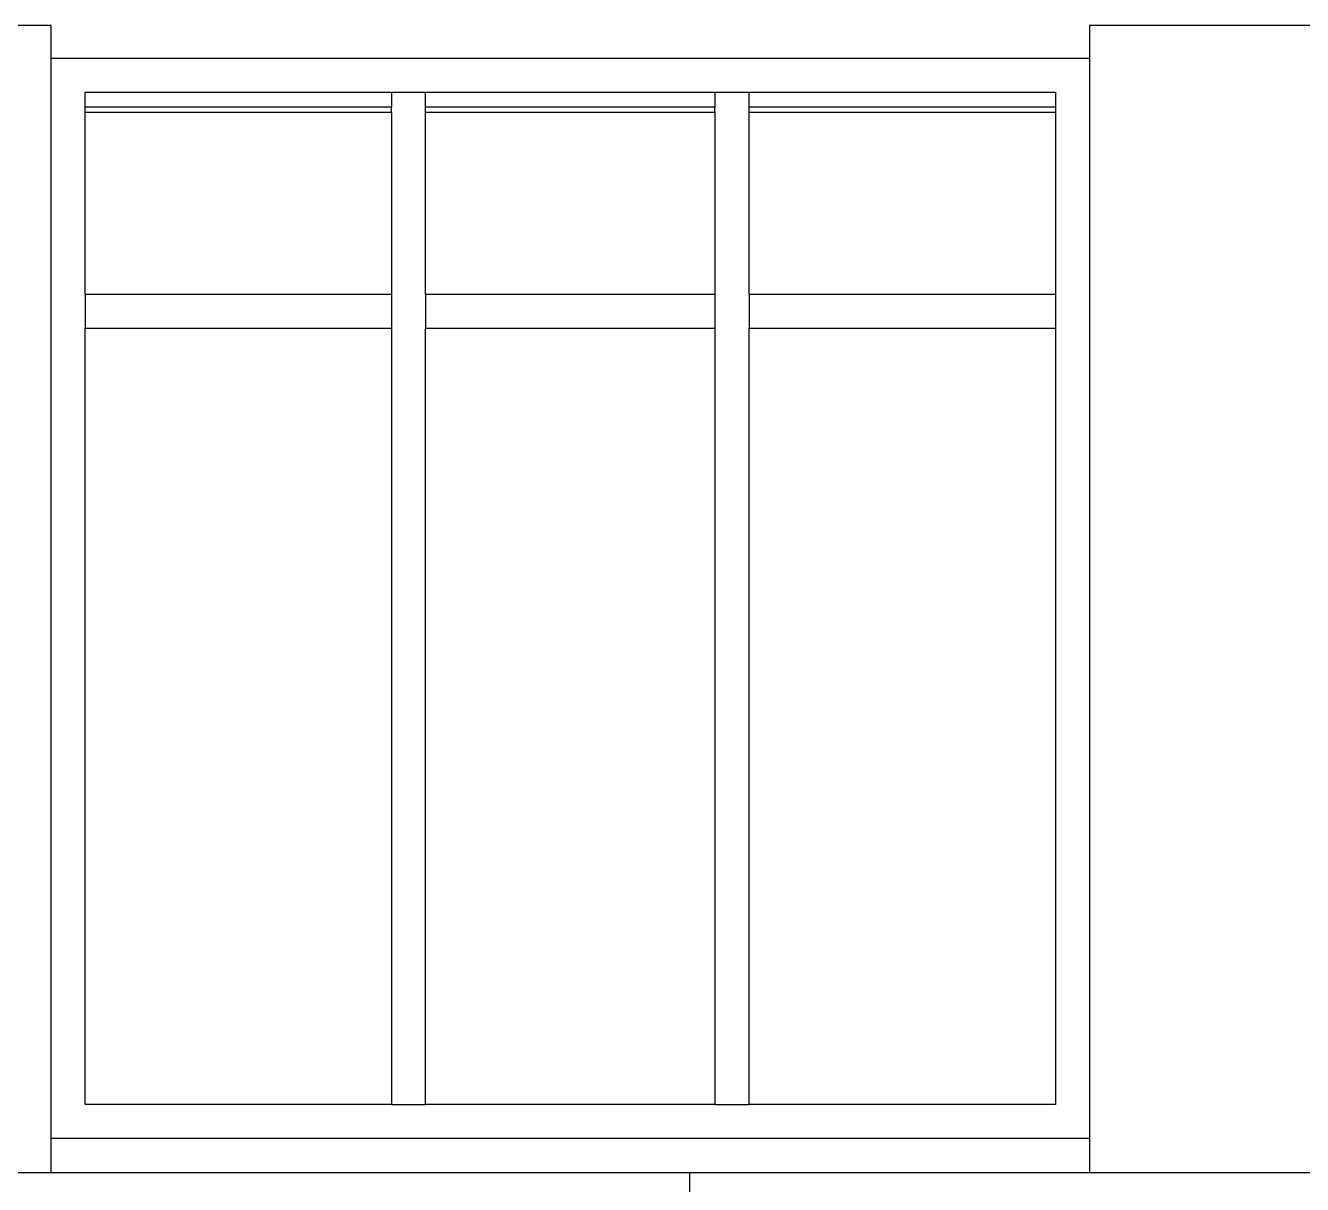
# Model space of a CAD drawing. Extents: x -35.6 to 35.6, y -12.2 to 13.4.
# Drawn here: x -14.985 to -11.235, y 7.424 to 10.829 of the extents above; entities that cross this region are included whole.
import ezdxf

# ---------------------------------------------------------------- set-up
doc = ezdxf.new("R2010")
doc.units = 0
doc.layers.get('0').update_dxf_attribs({"linetype": 'CONTINUOUS'})
doc.layers.add('SECTIONCUTEDGES', color=7, linetype='CONTINUOUS')

msp = doc.modelspace()

# ---------------------------------------------------------------- linework, layer by layer
for p, q in [((-14.9102, 10.8286), (-16.0602, 10.8286)), ((-14.9102, 10.7329), (-14.9102, 10.8286)), ((-10.7102, 10.8286), (-11.8602, 10.8286)), ((-11.8602, 10.8286), (-11.8602, 10.7329)), ((-14.9102, 7.5586), (-14.9102, 10.7329)), ((-14.9102, 10.7329), (-11.8602, 10.7329)), ((-11.8602, 10.7329), (-11.8602, 7.5586)), ((-14.8102, 10.5889), (-14.8102, 10.6329)), ((-14.8102, 10.6329), (-13.9102, 10.6329)), ((-13.9102, 10.6329), (-13.8102, 10.6329)), ((-13.9102, 10.6329), (-13.9102, 10.5889)), ((-13.8102, 10.6329), (-12.9602, 10.6329)), ((-13.8102, 10.5889), (-13.8102, 10.6329)), ((-12.9602, 10.6329), (-12.8602, 10.6329)), ((-12.9602, 10.6329), (-12.9602, 10.5889)), ((-12.8602, 10.5889), (-12.8602, 10.6329)), ((-12.8602, 10.6329), (-11.9602, 10.6329)), ((-11.9602, 10.6329), (-11.9602, 10.5889)), ((-13.9102, 10.5889), (-14.8102, 10.5889)), ((-14.8102, 10.5729), (-14.8102, 10.5889)), ((-13.9102, 10.5729), (-13.9102, 10.5889)), ((-12.9602, 10.5889), (-13.8102, 10.5889)), ((-13.8102, 10.5729), (-13.8102, 10.5889)), ((-12.9602, 10.5729), (-12.9602, 10.5889)), ((-11.9602, 10.5889), (-12.8602, 10.5889)), ((-12.8602, 10.5729), (-12.8602, 10.5889)), ((-11.9602, 10.5889), (-11.9602, 10.5729)), ((-14.8102, 10.0386), (-14.8102, 10.5729)), ((-13.9102, 10.5729), (-14.8102, 10.5729)), ((-13.9102, 10.5729), (-13.9102, 10.0386)), ((-12.9602, 10.5729), (-13.8102, 10.5729)), ((-13.8102, 10.0386), (-13.8102, 10.5729)), ((-12.9602, 10.5729), (-12.9602, 10.0386)), ((-12.8602, 10.0386), (-12.8602, 10.5729)), ((-11.9602, 10.5729), (-12.8602, 10.5729)), ((-11.9602, 10.5729), (-11.9602, 10.0386)), ((-13.9102, 10.0386), (-14.8102, 10.0386)), ((-14.8102, 10.0386), (-14.8102, 9.9386)), ((-13.9102, 10.0386), (-13.9102, 9.9386)), ((-12.9602, 10.0386), (-13.8102, 10.0386)), ((-13.8102, 10.0386), (-13.8102, 9.9386)), ((-12.9602, 10.0386), (-12.9602, 9.9386)), ((-11.9602, 10.0386), (-12.8602, 10.0386)), ((-12.8602, 10.0386), (-12.8602, 9.9386)), ((-11.9602, 10.0386), (-11.9602, 9.9386)), ((-13.9102, 9.9386), (-14.8102, 9.9386)), ((-14.8102, 7.6586), (-14.8102, 9.9386)), ((-13.9102, 9.9386), (-13.9102, 7.6586)), ((-12.9602, 9.9386), (-13.8102, 9.9386)), ((-13.8102, 7.6586), (-13.8102, 9.9386)), ((-12.9602, 9.9386), (-12.9602, 7.6586)), ((-11.9602, 9.9386), (-12.8602, 9.9386)), ((-12.8602, 7.6586), (-12.8602, 9.9386)), ((-11.9602, 9.9386), (-11.9602, 7.6586)), ((-13.9102, 7.6586), (-14.8102, 7.6586)), ((-13.9102, 7.6586), (-13.8102, 7.6586)), ((-12.9602, 7.6586), (-13.8102, 7.6586)), ((-12.9602, 7.6586), (-12.8602, 7.6586)), ((-11.9602, 7.6586), (-12.8602, 7.6586)), ((-11.8602, 7.5586), (-14.9102, 7.5586)), ((-14.9102, 7.4586), (-14.9102, 7.5586)), ((-11.8602, 7.5586), (-11.8602, 7.4586))]:
    msp.add_line(p, q)
at = {"layer": 'SECTIONCUTEDGES'}
for p, q in [((-16.0602, 7.4586), (-14.9102, 7.4586)), ((-14.9102, 7.4586), (-13.0354, 7.4586)), ((-13.0354, 7.4586), (-13.0354, 7.3386)), ((-13.0354, 7.4586), (-11.8602, 7.4586)), ((-11.8602, 7.4586), (-10.7102, 7.4586))]:
    msp.add_line(p, q, dxfattribs=at)

doc.saveas('drawing.dxf')
